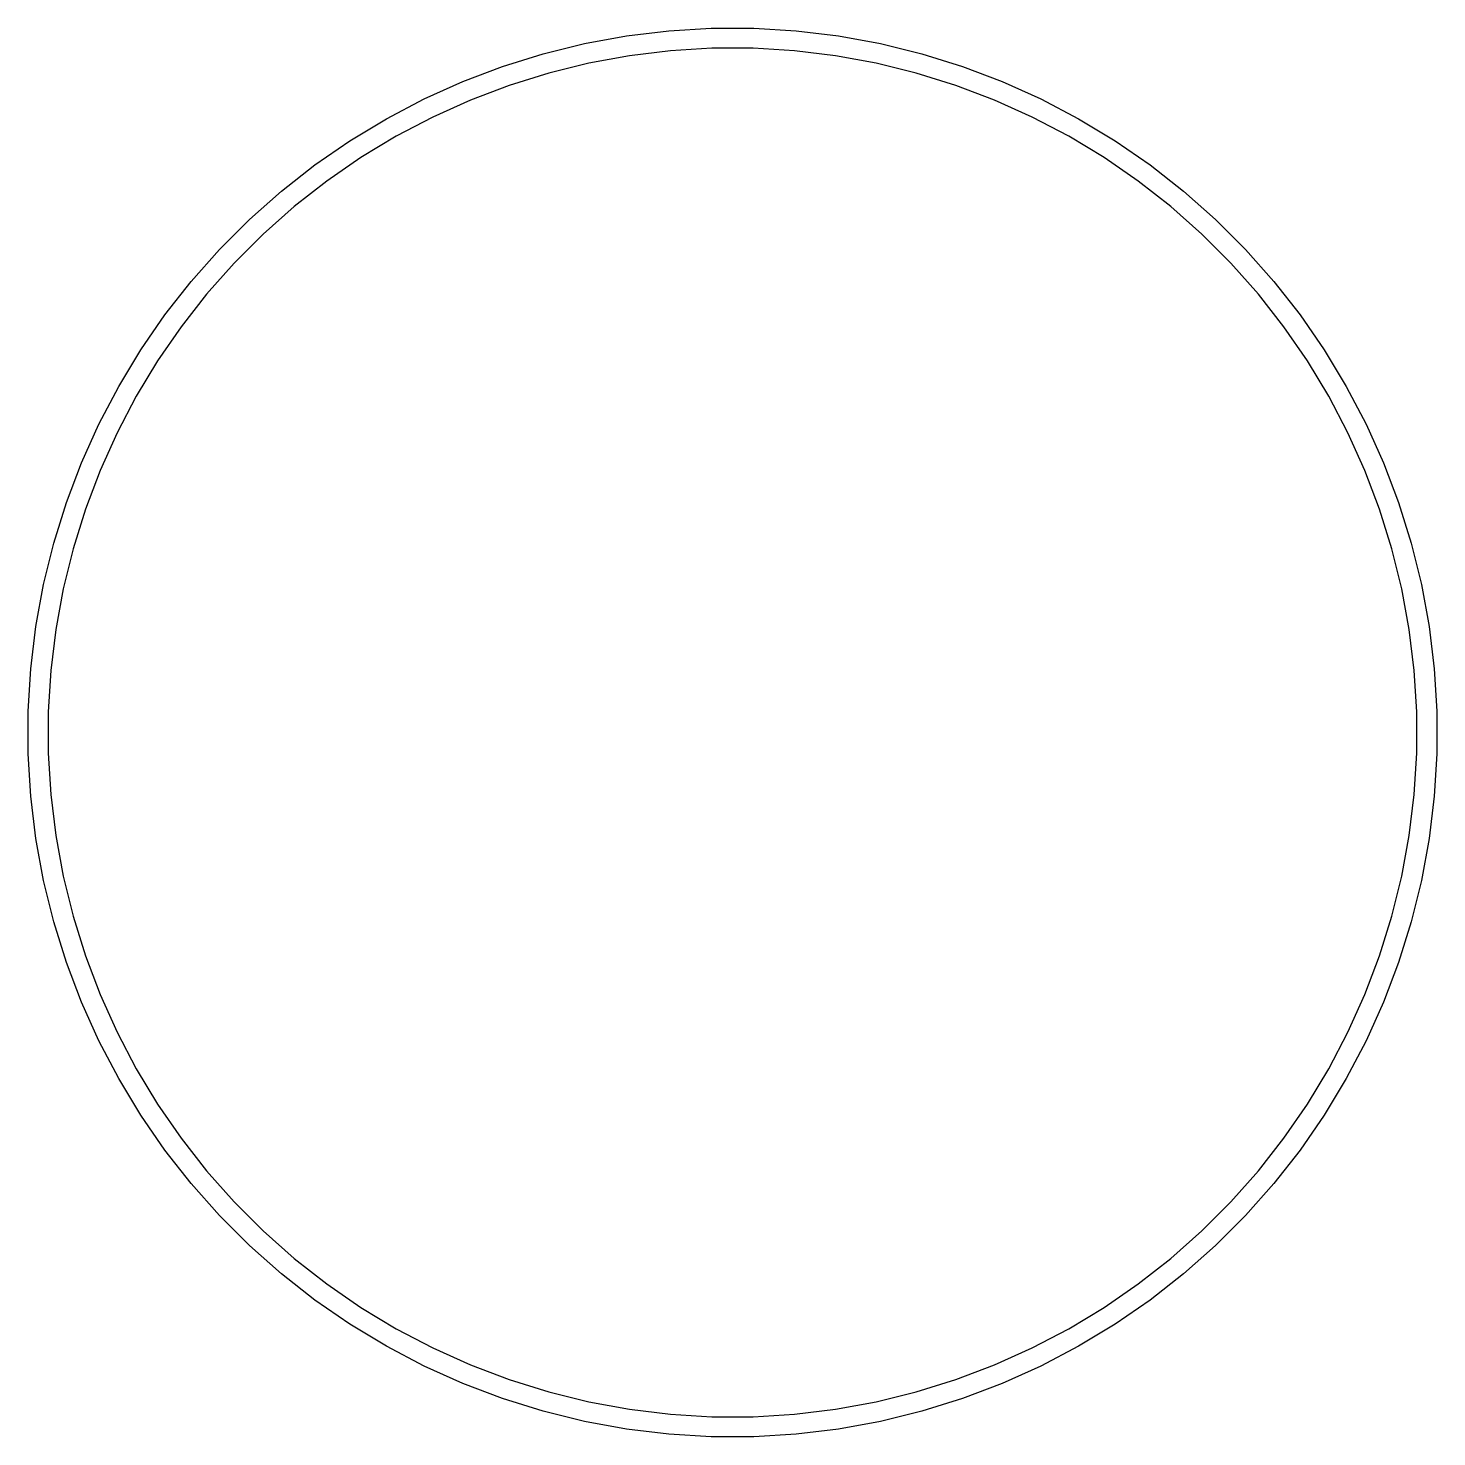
# Model space of a CAD drawing. Header units: inches. Extents: x -1 to 5.83, y -0.16 to 3.73.
# Drawn here: x 2.059 to 2.874, y 0.624 to 1.438 of the extents above; entities that cross this region are included whole.
import ezdxf

# ---------------------------------------------------------------- set-up
doc = ezdxf.new("R2010")
doc.units = ezdxf.units.IN
doc.header["$MEASUREMENT"] = 0
doc.layers.add('BLACK', color=250, linetype='CONTINUOUS')

msp = doc.modelspace()

# ---------------------------------------------------------------- linework, layer by layer
at = {"layer": 'BLACK', "linetype": 'CONTINUOUS'}
for p, q in [((2.38102, 1.42926), (2.40523, 1.4337)), ((2.40523, 1.4337), (2.42967, 1.43667)), ((2.42967, 1.43667), (2.45424, 1.43815)), ((2.45424, 1.43815), (2.47885, 1.43815)), ((2.47885, 1.43815), (2.50342, 1.43667)), ((2.50342, 1.43667), (2.52785, 1.4337)), ((2.52785, 1.4337), (2.55207, 1.42926)), ((2.35712, 1.42337), (2.38102, 1.42926)), ((2.45459, 1.42653), (2.43072, 1.42508)), ((2.4785, 1.42653), (2.45459, 1.42653)), ((2.50237, 1.42508), (2.4785, 1.42653)), ((2.55207, 1.42926), (2.57596, 1.42337)), ((2.33362, 1.41605), (2.35712, 1.42337)), ((2.38346, 1.41789), (2.36024, 1.41217)), ((2.40698, 1.4222), (2.38346, 1.41789)), ((2.43072, 1.42508), (2.40698, 1.4222)), ((2.5261, 1.4222), (2.50237, 1.42508)), ((2.54962, 1.41789), (2.5261, 1.4222)), ((2.57284, 1.41217), (2.54962, 1.41789)), ((2.57596, 1.42337), (2.59946, 1.41605)), ((2.31061, 1.40732), (2.33362, 1.41605)), ((2.36024, 1.41217), (2.33742, 1.40506)), ((2.59567, 1.40506), (2.57284, 1.41217)), ((2.59946, 1.41605), (2.62248, 1.40732)), ((2.28816, 1.39722), (2.31061, 1.40732)), ((2.33742, 1.40506), (2.31506, 1.39658)), ((2.61803, 1.39658), (2.59567, 1.40506)), ((2.62248, 1.40732), (2.64493, 1.39722)), ((2.26637, 1.38578), (2.28816, 1.39722)), ((2.31506, 1.39658), (2.29325, 1.38676)), ((2.63983, 1.38676), (2.61803, 1.39658)), ((2.64493, 1.39722), (2.66672, 1.38578)), ((2.2453, 1.37305), (2.26637, 1.38578)), ((2.29325, 1.38676), (2.27208, 1.37565)), ((2.66101, 1.37565), (2.63983, 1.38676)), ((2.66672, 1.38578), (2.68778, 1.37305)), ((2.22505, 1.35906), (2.2453, 1.37305)), ((2.27208, 1.37565), (2.25162, 1.36328)), ((2.68147, 1.36328), (2.66101, 1.37565)), ((2.68778, 1.37305), (2.70804, 1.35906)), ((2.25162, 1.36328), (2.23194, 1.3497)), ((2.70115, 1.3497), (2.68147, 1.36328)), ((2.20567, 1.34388), (2.22505, 1.35906)), ((2.70804, 1.35906), (2.72742, 1.34388)), ((2.23194, 1.3497), (2.21312, 1.33495)), ((2.71997, 1.33495), (2.70115, 1.3497)), ((2.18725, 1.32756), (2.20567, 1.34388)), ((2.72742, 1.34388), (2.74584, 1.32756)), ((2.21312, 1.33495), (2.19522, 1.31909)), ((2.73787, 1.31909), (2.71997, 1.33495)), ((2.16984, 1.31016), (2.18725, 1.32756)), ((2.74584, 1.32756), (2.76325, 1.31016)), ((2.19522, 1.31909), (2.17831, 1.30218)), ((2.75478, 1.30218), (2.73787, 1.31909)), ((2.15352, 1.29173), (2.16984, 1.31016)), ((2.76325, 1.31016), (2.77957, 1.29173)), ((2.17831, 1.30218), (2.16245, 1.28429)), ((2.77063, 1.28429), (2.75478, 1.30218)), ((2.13834, 1.27236), (2.15352, 1.29173)), ((2.77957, 1.29173), (2.79475, 1.27236)), ((2.16245, 1.28429), (2.14771, 1.26546)), ((2.78538, 1.26546), (2.77063, 1.28429)), ((2.12436, 1.2521), (2.13834, 1.27236)), ((2.79475, 1.27236), (2.80873, 1.2521)), ((2.14771, 1.26546), (2.13412, 1.24578)), ((2.79896, 1.24578), (2.78538, 1.26546)), ((2.11162, 1.23103), (2.12436, 1.2521)), ((2.80873, 1.2521), (2.82147, 1.23103)), ((2.13412, 1.24578), (2.12175, 1.22532)), ((2.81133, 1.22532), (2.79896, 1.24578)), ((2.10018, 1.20924), (2.11162, 1.23103)), ((2.82147, 1.23103), (2.8329, 1.20924)), ((2.12175, 1.22532), (2.11064, 1.20415)), ((2.82245, 1.20415), (2.81133, 1.22532)), ((2.09008, 1.18679), (2.10018, 1.20924)), ((2.8329, 1.20924), (2.84301, 1.18679)), ((2.11064, 1.20415), (2.10083, 1.18234)), ((2.83226, 1.18234), (2.82245, 1.20415)), ((2.08135, 1.16378), (2.09008, 1.18679)), ((2.10083, 1.18234), (2.09235, 1.15999)), ((2.84074, 1.15999), (2.83226, 1.18234)), ((2.84301, 1.18679), (2.85173, 1.16378)), ((2.07403, 1.14028), (2.08135, 1.16378)), ((2.09235, 1.15999), (2.08523, 1.13716)), ((2.84785, 1.13716), (2.84074, 1.15999)), ((2.85173, 1.16378), (2.85906, 1.14028)), ((2.06814, 1.11638), (2.07403, 1.14028)), ((2.08523, 1.13716), (2.07951, 1.11394)), ((2.85358, 1.11394), (2.84785, 1.13716)), ((2.85906, 1.14028), (2.86495, 1.11638)), ((2.0637, 1.09217), (2.06814, 1.11638)), ((2.86495, 1.11638), (2.86938, 1.09217)), ((2.07951, 1.11394), (2.0752, 1.09042)), ((2.85789, 1.09042), (2.85358, 1.11394)), ((2.06074, 1.06773), (2.0637, 1.09217)), ((2.86938, 1.09217), (2.87235, 1.06773)), ((2.0752, 1.09042), (2.07232, 1.06668)), ((2.86077, 1.06668), (2.85789, 1.09042)), ((2.05925, 1.04317), (2.06074, 1.06773)), ((2.87235, 1.06773), (2.87384, 1.04317)), ((2.07232, 1.06668), (2.07087, 1.04281)), ((2.86221, 1.04281), (2.86077, 1.06668)), ((2.05925, 1.04281), (2.05925, 1.04317)), ((2.05925, 1.01855), (2.05925, 1.04281)), ((2.07087, 1.04281), (2.07087, 1.0189)), ((2.86221, 1.0189), (2.86221, 1.04281)), ((2.87384, 1.04317), (2.87384, 1.01855)), ((2.06074, 0.99398), (2.05925, 1.01855)), ((2.07087, 1.0189), (2.07232, 0.99503)), ((2.86077, 0.99503), (2.86221, 1.0189)), ((2.87384, 1.01855), (2.87235, 0.99398)), ((2.0637, 0.96955), (2.06074, 0.99398)), ((2.07232, 0.99503), (2.0752, 0.9713)), ((2.85789, 0.9713), (2.86077, 0.99503)), ((2.87235, 0.99398), (2.86938, 0.96955)), ((2.06814, 0.94534), (2.0637, 0.96955)), ((2.0752, 0.9713), (2.07951, 0.94778)), ((2.85358, 0.94778), (2.85789, 0.9713)), ((2.86938, 0.96955), (2.86495, 0.94534)), ((2.07403, 0.92144), (2.06814, 0.94534)), ((2.07951, 0.94778), (2.08523, 0.92456)), ((2.84785, 0.92456), (2.85358, 0.94778)), ((2.86495, 0.94534), (2.85906, 0.92144)), ((2.08135, 0.89794), (2.07403, 0.92144)), ((2.08523, 0.92456), (2.09235, 0.90173)), ((2.84074, 0.90173), (2.84785, 0.92456)), ((2.85906, 0.92144), (2.85173, 0.89794)), ((2.09008, 0.87492), (2.08135, 0.89794)), ((2.09235, 0.90173), (2.10083, 0.87937)), ((2.83226, 0.87937), (2.84074, 0.90173)), ((2.85173, 0.89794), (2.84301, 0.87492)), ((2.10018, 0.85248), (2.09008, 0.87492)), ((2.10083, 0.87937), (2.11064, 0.85757)), ((2.82245, 0.85757), (2.83226, 0.87937)), ((2.84301, 0.87492), (2.8329, 0.85248)), ((2.11064, 0.85757), (2.12175, 0.8364)), ((2.81133, 0.8364), (2.82245, 0.85757)), ((2.11162, 0.83068), (2.10018, 0.85248)), ((2.8329, 0.85248), (2.82147, 0.83068)), ((2.12175, 0.8364), (2.13412, 0.81593)), ((2.79896, 0.81593), (2.81133, 0.8364)), ((2.12436, 0.80962), (2.11162, 0.83068)), ((2.82147, 0.83068), (2.80873, 0.80962)), ((2.13412, 0.81593), (2.14771, 0.79625)), ((2.78538, 0.79625), (2.79896, 0.81593)), ((2.13834, 0.78936), (2.12436, 0.80962)), ((2.80873, 0.80962), (2.79475, 0.78936)), ((2.14771, 0.79625), (2.16245, 0.77743)), ((2.77063, 0.77743), (2.78538, 0.79625)), ((2.15352, 0.76998), (2.13834, 0.78936)), ((2.79475, 0.78936), (2.77957, 0.76998)), ((2.16245, 0.77743), (2.17831, 0.75953)), ((2.75478, 0.75953), (2.77063, 0.77743)), ((2.16984, 0.75156), (2.15352, 0.76998)), ((2.77957, 0.76998), (2.76325, 0.75156)), ((2.17831, 0.75953), (2.19522, 0.74262)), ((2.73787, 0.74262), (2.75478, 0.75953)), ((2.18725, 0.73416), (2.16984, 0.75156)), ((2.76325, 0.75156), (2.74584, 0.73416)), ((2.19522, 0.74262), (2.21312, 0.72677)), ((2.71997, 0.72677), (2.73787, 0.74262)), ((2.20567, 0.71783), (2.18725, 0.73416)), ((2.74584, 0.73416), (2.72742, 0.71783)), ((2.21312, 0.72677), (2.23194, 0.71202)), ((2.70115, 0.71202), (2.71997, 0.72677)), ((2.22505, 0.70265), (2.20567, 0.71783)), ((2.72742, 0.71783), (2.70804, 0.70265)), ((2.23194, 0.71202), (2.25162, 0.69844)), ((2.68147, 0.69844), (2.70115, 0.71202)), ((2.2453, 0.68867), (2.22505, 0.70265)), ((2.70804, 0.70265), (2.68778, 0.68867)), ((2.25162, 0.69844), (2.27208, 0.68607)), ((2.66101, 0.68607), (2.68147, 0.69844)), ((2.26637, 0.67594), (2.2453, 0.68867)), ((2.27208, 0.68607), (2.29325, 0.67495)), ((2.63983, 0.67495), (2.66101, 0.68607)), ((2.68778, 0.68867), (2.66672, 0.67594)), ((2.28816, 0.6645), (2.26637, 0.67594)), ((2.29325, 0.67495), (2.31506, 0.66514)), ((2.61803, 0.66514), (2.63983, 0.67495)), ((2.66672, 0.67594), (2.64493, 0.6645)), ((2.31061, 0.6544), (2.28816, 0.6645)), ((2.31506, 0.66514), (2.33742, 0.65666)), ((2.59567, 0.65666), (2.61803, 0.66514)), ((2.64493, 0.6645), (2.62248, 0.6544)), ((2.33362, 0.64567), (2.31061, 0.6544)), ((2.33742, 0.65666), (2.36024, 0.64955)), ((2.57284, 0.64955), (2.59567, 0.65666)), ((2.62248, 0.6544), (2.59946, 0.64567)), ((2.35712, 0.63834), (2.33362, 0.64567)), ((2.36024, 0.64955), (2.38346, 0.64383)), ((2.38346, 0.64383), (2.40698, 0.63951)), ((2.5261, 0.63951), (2.54962, 0.64383)), ((2.54962, 0.64383), (2.57284, 0.64955)), ((2.59946, 0.64567), (2.57596, 0.63834)), ((2.38102, 0.63245), (2.35712, 0.63834)), ((2.40698, 0.63951), (2.43072, 0.63663)), ((2.43072, 0.63663), (2.45459, 0.63519)), ((2.4785, 0.63519), (2.50237, 0.63663)), ((2.50237, 0.63663), (2.5261, 0.63951)), ((2.57596, 0.63834), (2.55207, 0.63245)), ((2.40523, 0.62802), (2.38102, 0.63245)), ((2.42967, 0.62505), (2.40523, 0.62802)), ((2.45459, 0.63519), (2.4785, 0.63519)), ((2.52785, 0.62802), (2.50342, 0.62505)), ((2.55207, 0.63245), (2.52785, 0.62802)), ((2.45424, 0.62356), (2.42967, 0.62505)), ((2.47885, 0.62356), (2.45424, 0.62356)), ((2.50342, 0.62505), (2.47885, 0.62356))]:
    msp.add_line(p, q, dxfattribs=at)

doc.saveas('drawing.dxf')
